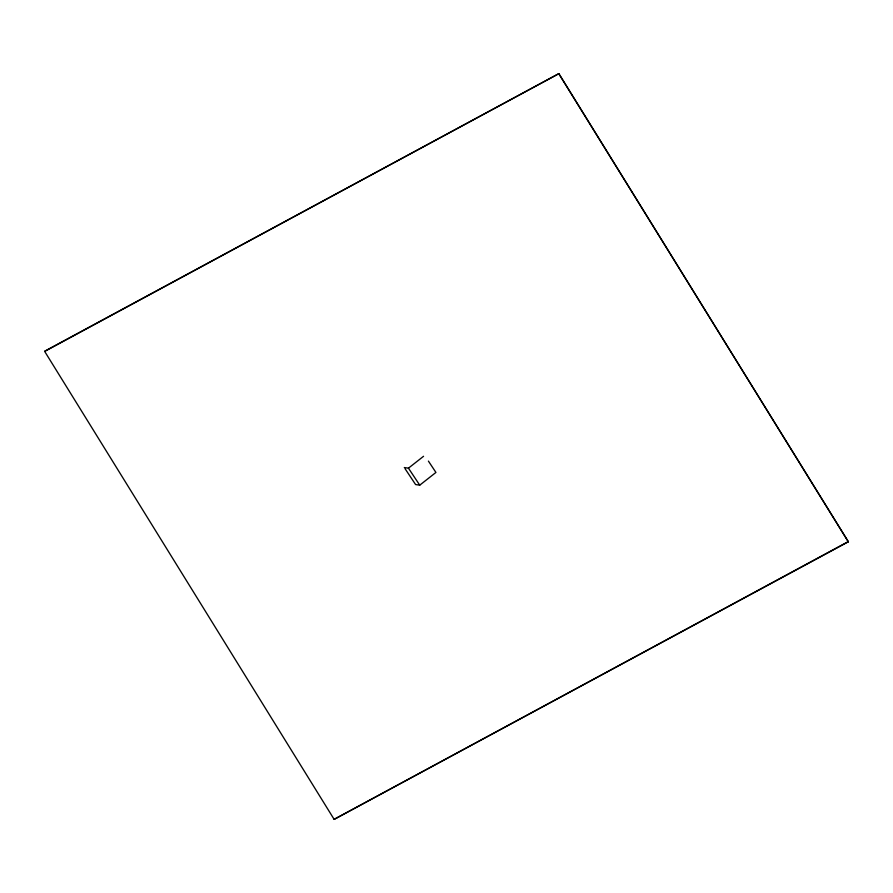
<?xml version="1.0" encoding="UTF-8"?>
<svg xmlns="http://www.w3.org/2000/svg" width="893" height="893" viewBox="0 0 893 893"><rect width="100%" height="100%" fill="white"/><g stroke="black" fill="none" stroke-linecap="round" stroke-linejoin="round"><path stroke-width="1.34" d="M404.306 467.552L408.447 468.166L423.561 456.29M405.054 468.691L415.591 484.553L419.743 485.167L435.929 472.442L428.406 461.101M44.65 351.217L558.862 73.639L848.35 541.783L334.138 819.361L44.683 351.429L558.862 73.639M848.317 541.571L334.138 819.361M408.447 468.166L419.743 485.167M558.884 73.851L848.35 541.783"/></g></svg>
